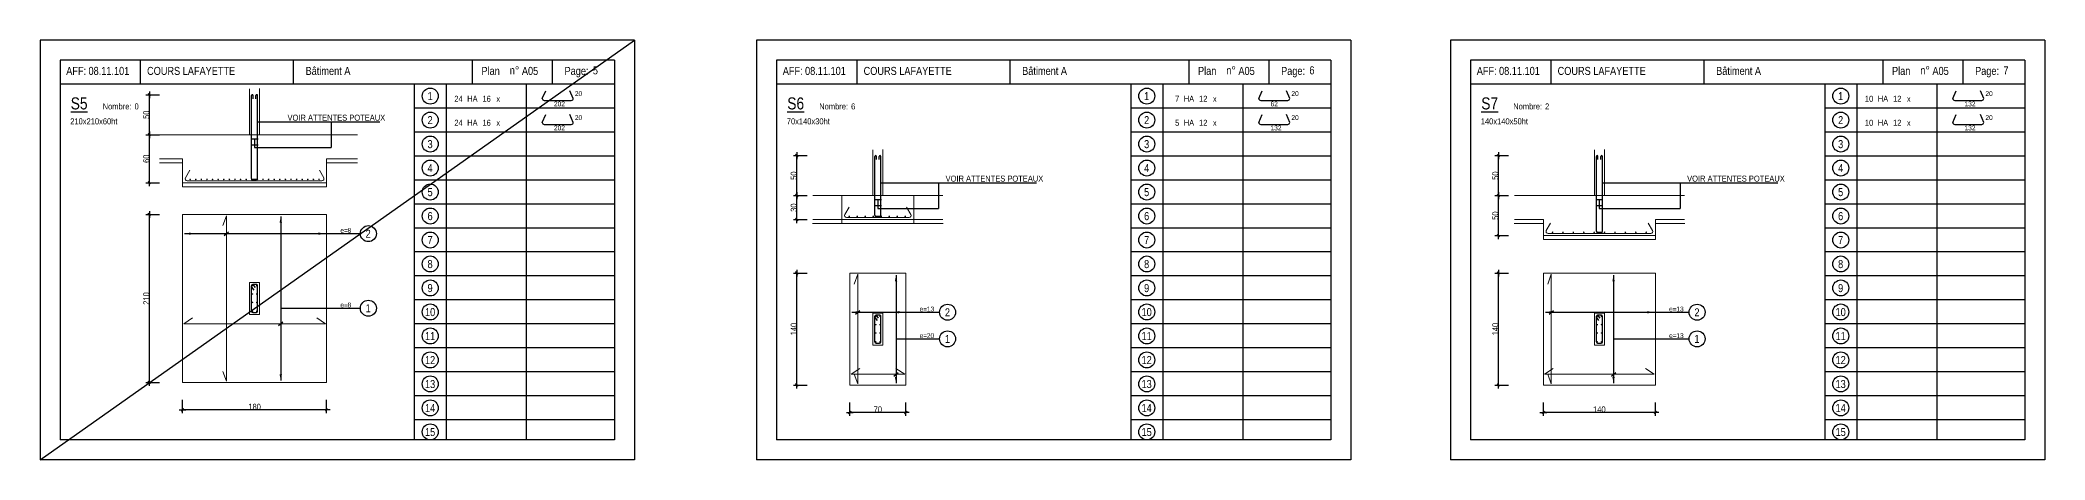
# Model space of a CAD drawing. Header units: metres. Extents: x -9927 to 45032, y -190416 to 12166.
# Drawn here: x 7234 to 12244, y -8799 to -7749 of the extents above; entities that cross this region are included whole.
import ezdxf
from ezdxf.enums import TextEntityAlignment as Align

# ---------------------------------------------------------------- set-up
doc = ezdxf.new("R2010")
doc.units = ezdxf.units.M
doc.header["$PDMODE"] = 65
for name, color, linetype in [('01_cote_gen', 4, 'Continuous'), ('01_fenetres', 171, 'Continuous'), ('01_linteaux', 3, 'Continuous'), ('01_murs_coup', 5, 'Continuous'), ('01_sem', 42, 'Continuous'), ('01_texte', 230, 'Continuous'), ('AA_COTES', 2, 'Continuous')]:
    doc.layers.add(name, color=color, linetype=linetype)
doc.styles.add('STYLE2', font='ARIALN.TTF')
doc.dimstyles.new('JB25', dxfattribs={"dimscale": 0.1, "dimtxt": 150, "dimasz": 17, "dimexe": 0.1, "dimexo": 0.1, "dimgap": 0.09, "dimtad": 1, "dimdec": 1, "dimlfac": 0.5, "dimdsep": 46, "dimtxsty": 'STYLE2', "dimblk1": 'BOND_G', "dimblk2": 'BOND_D', "dimsah": 1, "dimcen": 1.5, "dimdle": 0.01, "dimse1": 1, "dimse2": 1, "dimclrd": 4, "dimclre": 2, "dimclrt": 5, "dimadec": 0, "dimazin": 0, "dimtfac": 2.333333, "dimtdec": 1, "dimtix": 1, "dimtmove": 2, "dimatfit": 3, "dimldrblk": 'BOND_G', "dimfxl": 1, "dimtolj": 1, "dimtzin": 0, "dimarcsym": 0})

# ---------------------------------------------------------------- blocks, each defined once
blk = doc.blocks.new('BOND_G')
at = {"layer": 'AA_COTES', "color": 0}
for p, q in [((5, 0), (-5, 0)), ((1.8, 1.8), (-1.8, -1.8)), ((0, -5), (0, 15))]:
    blk.add_line(p, q, dxfattribs=at)
blk = doc.blocks.new('BOND_D')
at = {"layer": 'AA_COTES', "color": 0}
for p, q in [((5, 0), (-5, 0)), ((-1.8, -1.8), (1.8, 1.8)), ((0, 5), (0, -15))]:
    blk.add_line(p, q, dxfattribs=at)
blk = doc.blocks.new('*D42')
at = {"layer": '01_cote_gen', "color": 4, "linetype": 'Continuous', "lineweight": -2, "transparency": 16777216}
blk.add_line((7506.9, -7983.7), (7506.9, -7887.1), dxfattribs=at)
at = {"layer": 'DEFPOINTS', "color": 0, "linetype": 'Continuous', "lineweight": 0, "transparency": 16777216}
for p in [(7506.9, -7885.4), (7551.5, -7885.4), (7530.5, -7985.4)]:
    blk.add_point(p, dxfattribs=at)
at = {"layer": '01_cote_gen', "color": 4, "linetype": 'Continuous', "lineweight": -2, "transparency": 16777216, "xscale": 1.7, "yscale": 1.7, "zscale": 1.7}
for name, p, rotation in [('BOND_D', (7506.9, -7885.4), 90), ('BOND_G', (7506.9, -7985.4), 270)]:
    blk.add_blockref(name, p, dxfattribs=dict(at, rotation=rotation))
at = {"layer": '01_cote_gen', "color": 5, "linetype": 'Continuous', "lineweight": 0, "transparency": 16777216, "insert": (7499.2, -7935.4), "char_height": 15, "attachment_point": 5, "rotation": 90, "style": 'STYLE2'}
blk.add_mtext('\\A1;50', dxfattribs=at)
blk = doc.blocks.new('*D43')
at = {"layer": '01_cote_gen', "color": 4, "linetype": 'Continuous', "lineweight": -2, "transparency": 16777216}
blk.add_line((7506.9, -8603.2), (7506.9, -8186.6), dxfattribs=at)
at = {"layer": 'DEFPOINTS', "color": 0, "linetype": 'Continuous', "lineweight": 0, "transparency": 16777216}
for p in [(7506.9, -8184.9), (7559.4, -8184.9), (7559.4, -8604.9)]:
    blk.add_point(p, dxfattribs=at)
at = {"layer": '01_cote_gen', "color": 4, "linetype": 'Continuous', "lineweight": -2, "transparency": 16777216, "xscale": 1.7, "yscale": 1.7, "zscale": 1.7}
for name, p, rotation in [('BOND_D', (7506.9, -8184.9), 90), ('BOND_G', (7506.9, -8604.9), 270)]:
    blk.add_blockref(name, p, dxfattribs=dict(at, rotation=rotation))
at = {"layer": '01_cote_gen', "color": 5, "linetype": 'Continuous', "lineweight": 0, "transparency": 16777216, "insert": (7499.2, -8394.9), "char_height": 15, "attachment_point": 5, "rotation": 90, "style": 'STYLE2'}
blk.add_mtext('\\A1;210', dxfattribs=at)
blk = doc.blocks.new('*D44')
at = {"layer": '01_cote_gen', "color": 4, "linetype": 'Continuous', "lineweight": -2, "transparency": 16777216}
blk.add_line((7948.2, -8673.6), (7591.6, -8673.6), dxfattribs=at)
at = {"layer": 'DEFPOINTS', "color": 0, "linetype": 'Continuous', "lineweight": 0, "transparency": 16777216}
for p in [(7589.9, -8604.9), (7949.9, -8604.9), (7589.9, -8673.6)]:
    blk.add_point(p, dxfattribs=at)
at = {"layer": '01_cote_gen', "color": 4, "linetype": 'Continuous', "lineweight": -2, "transparency": 16777216, "xscale": 1.7, "yscale": 1.7, "zscale": 1.7, "rotation": 180}
blk.add_blockref('BOND_D', (7589.9, -8673.6), dxfattribs=at)
at = {"layer": '01_cote_gen', "color": 4, "linetype": 'Continuous', "lineweight": -2, "transparency": 16777216, "xscale": 1.7, "yscale": 1.7, "zscale": 1.7}
blk.add_blockref('BOND_G', (7949.9, -8673.6), dxfattribs=at)
at = {"layer": '01_cote_gen', "color": 5, "linetype": 'Continuous', "lineweight": 0, "transparency": 16777216, "insert": (7769.9, -8665.9), "char_height": 15, "attachment_point": 5, "style": 'STYLE2'}
blk.add_mtext('\\A1;180', dxfattribs=at)
blk = doc.blocks.new('*D45')
at = {"layer": '01_cote_gen', "color": 4, "linetype": 'Continuous', "lineweight": -2, "transparency": 16777216}
blk.add_line((7506.9, -8103.7), (7506.9, -7987.1), dxfattribs=at)
at = {"layer": 'DEFPOINTS', "color": 0, "linetype": 'Continuous', "lineweight": 0, "transparency": 16777216}
for p in [(7506.9, -7985.4), (7541, -7985.4), (7541, -8105.4)]:
    blk.add_point(p, dxfattribs=at)
at = {"layer": '01_cote_gen', "color": 4, "linetype": 'Continuous', "lineweight": -2, "transparency": 16777216, "xscale": 1.7, "yscale": 1.7, "zscale": 1.7}
for name, p, rotation in [('BOND_D', (7506.9, -7985.4), 90), ('BOND_G', (7506.9, -8105.4), 270)]:
    blk.add_blockref(name, p, dxfattribs=dict(at, rotation=rotation))
at = {"layer": '01_cote_gen', "color": 5, "linetype": 'Continuous', "lineweight": 0, "transparency": 16777216, "insert": (7499.2, -8045.4), "char_height": 15, "attachment_point": 5, "rotation": 90, "style": 'STYLE2'}
blk.add_mtext('\\A1;60', dxfattribs=at)
blk = doc.blocks.new('*D46')
at = {"layer": '01_cote_gen', "color": 4, "linetype": 'Continuous', "lineweight": -2, "transparency": 16777216}
blk.add_line((9125, -8136), (9125, -8039.4), dxfattribs=at)
at = {"layer": 'DEFPOINTS', "color": 0, "linetype": 'Continuous', "lineweight": 0, "transparency": 16777216}
for p in [(9125, -8037.7), (9169.6, -8037.7), (9148.6, -8137.7)]:
    blk.add_point(p, dxfattribs=at)
at = {"layer": '01_cote_gen', "color": 4, "linetype": 'Continuous', "lineweight": -2, "transparency": 16777216, "xscale": 1.7, "yscale": 1.7, "zscale": 1.7}
for name, p, rotation in [('BOND_D', (9125, -8037.7), 90), ('BOND_G', (9125, -8137.7), 270)]:
    blk.add_blockref(name, p, dxfattribs=dict(at, rotation=rotation))
at = {"layer": '01_cote_gen', "color": 5, "linetype": 'Continuous', "lineweight": 0, "transparency": 16777216, "insert": (9117.3, -8087.7), "char_height": 15, "attachment_point": 5, "rotation": 90, "style": 'STYLE2'}
blk.add_mtext('\\A1;50', dxfattribs=at)
blk = doc.blocks.new('*D47')
at = {"layer": '01_cote_gen', "color": 4, "linetype": 'Continuous', "lineweight": -2, "transparency": 16777216}
blk.add_line((9125, -8609.7), (9125, -8333.1), dxfattribs=at)
at = {"layer": 'DEFPOINTS', "color": 0, "linetype": 'Continuous', "lineweight": 0, "transparency": 16777216}
for p in [(9125, -8331.4), (9177.5, -8331.4), (9177.5, -8611.4)]:
    blk.add_point(p, dxfattribs=at)
at = {"layer": '01_cote_gen', "color": 4, "linetype": 'Continuous', "lineweight": -2, "transparency": 16777216, "xscale": 1.7, "yscale": 1.7, "zscale": 1.7}
for name, p, rotation in [('BOND_D', (9125, -8331.4), 90), ('BOND_G', (9125, -8611.4), 270)]:
    blk.add_blockref(name, p, dxfattribs=dict(at, rotation=rotation))
at = {"layer": '01_cote_gen', "color": 5, "linetype": 'Continuous', "lineweight": 0, "transparency": 16777216, "insert": (9117.3, -8471.4), "char_height": 15, "attachment_point": 5, "rotation": 90, "style": 'STYLE2'}
blk.add_mtext('\\A1;140', dxfattribs=at)
blk = doc.blocks.new('*D48')
at = {"layer": '01_cote_gen', "color": 4, "linetype": 'Continuous', "lineweight": -2, "transparency": 16777216}
blk.add_line((9395.7, -8680.1), (9259.1, -8680.1), dxfattribs=at)
at = {"layer": 'DEFPOINTS', "color": 0, "linetype": 'Continuous', "lineweight": 0, "transparency": 16777216}
for p in [(9257.4, -8611.4), (9397.4, -8611.4), (9257.4, -8680.1)]:
    blk.add_point(p, dxfattribs=at)
at = {"layer": '01_cote_gen', "color": 4, "linetype": 'Continuous', "lineweight": -2, "transparency": 16777216, "xscale": 1.7, "yscale": 1.7, "zscale": 1.7, "rotation": 180}
blk.add_blockref('BOND_D', (9257.4, -8680.1), dxfattribs=at)
at = {"layer": '01_cote_gen', "color": 4, "linetype": 'Continuous', "lineweight": -2, "transparency": 16777216, "xscale": 1.7, "yscale": 1.7, "zscale": 1.7}
blk.add_blockref('BOND_G', (9397.4, -8680.1), dxfattribs=at)
at = {"layer": '01_cote_gen', "color": 5, "linetype": 'Continuous', "lineweight": 0, "transparency": 16777216, "insert": (9327.4, -8672.4), "char_height": 15, "attachment_point": 5, "style": 'STYLE2'}
blk.add_mtext('\\A1;70', dxfattribs=at)
blk = doc.blocks.new('*D49')
at = {"layer": '01_cote_gen', "color": 4, "linetype": 'Continuous', "lineweight": -2, "transparency": 16777216}
blk.add_line((9125, -8196), (9125, -8139.4), dxfattribs=at)
at = {"layer": 'DEFPOINTS', "color": 0, "linetype": 'Continuous', "lineweight": 0, "transparency": 16777216}
for p in [(9125, -8137.7), (9159.2, -8137.7), (9159.2, -8197.7)]:
    blk.add_point(p, dxfattribs=at)
at = {"layer": '01_cote_gen', "color": 4, "linetype": 'Continuous', "lineweight": -2, "transparency": 16777216, "xscale": 1.7, "yscale": 1.7, "zscale": 1.7}
for name, p, rotation in [('BOND_D', (9125, -8137.7), 90), ('BOND_G', (9125, -8197.7), 270)]:
    blk.add_blockref(name, p, dxfattribs=dict(at, rotation=rotation))
at = {"layer": '01_cote_gen', "color": 5, "linetype": 'Continuous', "lineweight": 0, "transparency": 16777216, "insert": (9117.3, -8167.7), "char_height": 15, "attachment_point": 5, "rotation": 90, "style": 'STYLE2'}
blk.add_mtext('\\A1;30', dxfattribs=at)
blk = doc.blocks.new('*D50')
at = {"layer": '01_cote_gen', "color": 4, "linetype": 'Continuous', "lineweight": -2, "transparency": 16777216}
blk.add_line((10878, -8136), (10878, -8039.4), dxfattribs=at)
at = {"layer": 'DEFPOINTS', "color": 0, "linetype": 'Continuous', "lineweight": 0, "transparency": 16777216}
for p in [(10878, -8037.7), (10922.6, -8037.7), (10901.6, -8137.7)]:
    blk.add_point(p, dxfattribs=at)
at = {"layer": '01_cote_gen', "color": 4, "linetype": 'Continuous', "lineweight": -2, "transparency": 16777216, "xscale": 1.7, "yscale": 1.7, "zscale": 1.7}
for name, p, rotation in [('BOND_D', (10878, -8037.7), 90), ('BOND_G', (10878, -8137.7), 270)]:
    blk.add_blockref(name, p, dxfattribs=dict(at, rotation=rotation))
at = {"layer": '01_cote_gen', "color": 5, "linetype": 'Continuous', "lineweight": 0, "transparency": 16777216, "insert": (10870.3, -8087.7), "char_height": 15, "attachment_point": 5, "rotation": 90, "style": 'STYLE2'}
blk.add_mtext('\\A1;50', dxfattribs=at)
blk = doc.blocks.new('*D51')
at = {"layer": '01_cote_gen', "color": 4, "linetype": 'Continuous', "lineweight": -2, "transparency": 16777216}
blk.add_line((10878, -8609.7), (10878, -8333.1), dxfattribs=at)
at = {"layer": 'DEFPOINTS', "color": 0, "linetype": 'Continuous', "lineweight": 0, "transparency": 16777216}
for p in [(10878, -8331.4), (10930.5, -8331.4), (10930.5, -8611.4)]:
    blk.add_point(p, dxfattribs=at)
at = {"layer": '01_cote_gen', "color": 4, "linetype": 'Continuous', "lineweight": -2, "transparency": 16777216, "xscale": 1.7, "yscale": 1.7, "zscale": 1.7}
for name, p, rotation in [('BOND_D', (10878, -8331.4), 90), ('BOND_G', (10878, -8611.4), 270)]:
    blk.add_blockref(name, p, dxfattribs=dict(at, rotation=rotation))
at = {"layer": '01_cote_gen', "color": 5, "linetype": 'Continuous', "lineweight": 0, "transparency": 16777216, "insert": (10870.3, -8471.4), "char_height": 15, "attachment_point": 5, "rotation": 90, "style": 'STYLE2'}
blk.add_mtext('\\A1;140', dxfattribs=at)
blk = doc.blocks.new('*D52')
at = {"layer": '01_cote_gen', "color": 4, "linetype": 'Continuous', "lineweight": -2, "transparency": 16777216}
blk.add_line((11268.7, -8680.1), (10992.1, -8680.1), dxfattribs=at)
at = {"layer": 'DEFPOINTS', "color": 0, "linetype": 'Continuous', "lineweight": 0, "transparency": 16777216}
for p in [(10990.4, -8611.4), (11270.4, -8611.4), (10990.4, -8680.1)]:
    blk.add_point(p, dxfattribs=at)
at = {"layer": '01_cote_gen', "color": 4, "linetype": 'Continuous', "lineweight": -2, "transparency": 16777216, "xscale": 1.7, "yscale": 1.7, "zscale": 1.7, "rotation": 180}
blk.add_blockref('BOND_D', (10990.4, -8680.1), dxfattribs=at)
at = {"layer": '01_cote_gen', "color": 4, "linetype": 'Continuous', "lineweight": -2, "transparency": 16777216, "xscale": 1.7, "yscale": 1.7, "zscale": 1.7}
blk.add_blockref('BOND_G', (11270.4, -8680.1), dxfattribs=at)
at = {"layer": '01_cote_gen', "color": 5, "linetype": 'Continuous', "lineweight": 0, "transparency": 16777216, "insert": (11130.4, -8672.4), "char_height": 15, "attachment_point": 5, "style": 'STYLE2'}
blk.add_mtext('\\A1;140', dxfattribs=at)
blk = doc.blocks.new('*D53')
at = {"layer": '01_cote_gen', "color": 4, "linetype": 'Continuous', "lineweight": -2, "transparency": 16777216}
blk.add_line((10878, -8236), (10878, -8139.4), dxfattribs=at)
at = {"layer": 'DEFPOINTS', "color": 0, "linetype": 'Continuous', "lineweight": 0, "transparency": 16777216}
for p in [(10878, -8137.7), (10912.2, -8137.7), (10912.2, -8237.7)]:
    blk.add_point(p, dxfattribs=at)
at = {"layer": '01_cote_gen', "color": 4, "linetype": 'Continuous', "lineweight": -2, "transparency": 16777216, "xscale": 1.7, "yscale": 1.7, "zscale": 1.7}
for name, p, rotation in [('BOND_D', (10878, -8137.7), 90), ('BOND_G', (10878, -8237.7), 270)]:
    blk.add_blockref(name, p, dxfattribs=dict(at, rotation=rotation))
at = {"layer": '01_cote_gen', "color": 5, "linetype": 'Continuous', "lineweight": 0, "transparency": 16777216, "insert": (10870.3, -8187.7), "char_height": 15, "attachment_point": 5, "rotation": 90, "style": 'STYLE2'}
blk.add_mtext('\\A1;50', dxfattribs=at)

msp = doc.modelspace()

# ---------------------------------------------------------------- linework, layer by layer
at = {"layer": '01_fenetres', "ltscale": 30}
for p, q in [((7233.91, -8798.64), (8718.91, -7748.64)), ((8668.91, -7798.64), (7283.91, -7798.64)), ((7283.91, -7798.64), (7283.91, -8748.64)), ((7283.91, -7798.64), (7283.91, -8748.64)), ((7283.91, -7798.64), (7283.91, -8748.64)), ((7483.91, -7798.64), (7483.91, -7858.64)), ((7866.41, -7798.64), (7866.41, -7858.64)), ((8314.78, -7858.64), (8314.78, -7798.64)), ((8514.78, -7858.64), (8514.78, -7798.64)), ((8668.91, -7798.64), (8668.91, -8748.64)), ((10459.52, -7798.64), (9074.52, -7798.64)), ((9074.52, -7798.64), (9074.52, -8748.64)), ((9074.52, -7798.64), (9074.52, -8748.64)), ((9074.52, -7798.64), (9074.52, -8748.64)), ((9274.52, -7798.64), (9274.52, -7858.64)), ((9657.02, -7798.64), (9657.02, -7858.64)), ((10105.38, -7858.64), (10105.38, -7798.64)), ((10305.38, -7858.64), (10305.38, -7798.64)), ((10459.52, -7798.64), (10459.52, -8748.64)), ((12193.79, -7798.64), (10808.79, -7798.64)), ((10808.79, -7798.64), (10808.79, -8748.64)), ((10808.79, -7798.64), (10808.79, -8748.64)), ((10808.79, -7798.64), (10808.79, -8748.64)), ((11008.79, -7798.64), (11008.79, -7858.64)), ((11391.29, -7798.64), (11391.29, -7858.64)), ((11839.65, -7858.64), (11839.65, -7798.64)), ((12039.65, -7858.64), (12039.65, -7798.64)), ((12193.79, -7798.64), (12193.79, -8748.64)), ((8668.91, -7858.64), (7283.91, -7858.64)), ((10459.52, -7858.64), (9074.52, -7858.64)), ((12193.79, -7858.64), (10808.79, -7858.64)), ((8668.91, -8748.64), (7283.91, -8748.64)), ((10459.52, -8748.64), (9074.52, -8748.64)), ((12193.79, -8748.64), (10808.79, -8748.64))]:
    msp.add_line(p, q, dxfattribs=at)
at = {"layer": '01_linteaux', "linetype": 'Continuous'}
for p, q in [((8488.68, -7894.42), (8497.38, -7875.19)), ((8493.68, -7899.42), (8561.26, -7899.42)), ((8566.26, -7894.42), (8557.57, -7875.19)), ((10279.29, -7894.42), (10287.98, -7875.19)), ((10284.29, -7899.42), (10351.87, -7899.42)), ((10356.87, -7894.42), (10348.18, -7875.19)), ((12013.56, -7894.42), (12022.26, -7875.19)), ((12018.56, -7899.42), (12086.14, -7899.42)), ((12091.14, -7894.42), (12082.45, -7875.19)), ((8488.68, -7954.42), (8497.38, -7935.19)), ((8493.68, -7959.42), (8561.26, -7959.42)), ((8566.26, -7954.42), (8557.57, -7935.19)), ((10279.29, -7954.42), (10287.98, -7935.19)), ((10284.29, -7959.42), (10351.87, -7959.42)), ((10356.87, -7954.42), (10348.18, -7935.19)), ((12013.56, -7954.42), (12022.26, -7935.19)), ((12018.56, -7959.42), (12086.14, -7959.42)), ((12091.14, -7954.42), (12082.45, -7935.19))]:
    msp.add_line(p, q, dxfattribs=at)
for centre, start, end in [((8493.68, -7894.42), 180, 270), ((8561.26, -7894.42), 270, 0), ((10284.29, -7894.42), 180, 270), ((10351.87, -7894.42), 270, 0), ((12018.56, -7894.42), 180, 270), ((12086.14, -7894.42), 270, 0), ((8493.68, -7954.42), 180, 270), ((8561.26, -7954.42), 270, 0), ((10284.29, -7954.42), 180, 270), ((10351.87, -7954.42), 270, 0), ((12018.56, -7954.42), 180, 270), ((12086.14, -7954.42), 270, 0)]:
    msp.add_arc(centre, 5, start, end, dxfattribs=at)
at = {"layer": '01_murs_coup', "linetype": 'Continuous', "lineweight": 0}
for p, q in [((7597.24, -8092.77), (7608.1, -8073.96)), ((7601.57, -8100.27), (7938.25, -8100.27)), ((7942.58, -8092.77), (7931.73, -8073.96)), ((7699.54, -8187.89), (7690.86, -8212.53)), ((7699.54, -8187.89), (7699.54, -8601.89)), ((9244.76, -8185.09), (9255.61, -8166.28)), ((9249.09, -8192.59), (9405.76, -8192.59)), ((9410.09, -8185.09), (9399.24, -8166.28)), ((10997.76, -8225.09), (11008.62, -8206.28)), ((11263.1, -8225.09), (11252.24, -8206.28)), ((11002.09, -8232.59), (11258.77, -8232.59)), ((9277.05, -8334.44), (9268.37, -8359.08)), ((9277.05, -8334.44), (9277.05, -8608.44)), ((11010.05, -8334.44), (11001.38, -8359.08)), ((11010.05, -8334.44), (11010.05, -8608.44)), ((7592.91, -8458.02), (7614.61, -8443.51)), ((7592.91, -8458.02), (7946.91, -8458.02)), ((7946.91, -8458.02), (7925.21, -8443.51)), ((7699.54, -8601.89), (7690.86, -8577.25)), ((9260.43, -8584.57), (9282.13, -8570.06)), ((9260.43, -8584.57), (9394.43, -8584.57)), ((9277.05, -8608.44), (9268.37, -8583.8)), ((9394.43, -8584.57), (9372.73, -8570.06)), ((10993.43, -8584.57), (11015.13, -8570.06)), ((10993.43, -8584.57), (11267.43, -8584.57)), ((11010.05, -8608.44), (11001.38, -8583.8)), ((11267.43, -8584.57), (11245.73, -8570.06))]:
    msp.add_line(p, q, dxfattribs=at)
for centre, start, end in [((7601.57, -8095.27), 150, 270), ((7938.25, -8095.27), 270, 30), ((9249.09, -8187.59), 150, 270), ((9405.76, -8187.59), 270, 30), ((11002.09, -8227.59), 150, 270), ((11258.77, -8227.59), 270, 30)]:
    msp.add_arc(centre, 5, start, end, dxfattribs=at)
at = {"layer": '01_sem', "color": 2, "lineweight": 0, "ltscale": 7}
for p, q in [((7757.42, -7985.36), (7757.42, -7870.8)), ((7782.42, -7985.36), (7782.42, -7870.12)), ((7589.91, -7985.36), (7532.37, -7985.36)), ((7589.91, -7985.36), (7949.91, -7985.36)), ((7949.91, -7985.36), (8027.45, -7985.36)), ((7589.91, -8045.36), (7532.37, -8045.36)), ((7589.91, -8055.36), (7532.37, -8055.36)), ((7589.91, -8105.36), (7589.91, -8045.36)), ((7949.91, -8105.36), (7949.91, -8045.36)), ((7949.91, -8045.36), (8027.45, -8045.36)), ((7949.91, -8055.36), (8027.45, -8055.36)), ((9314.93, -8137.68), (9314.93, -8023.12)), ((9339.93, -8137.68), (9339.93, -8022.44)), ((11117.93, -8137.68), (11117.93, -8023.12)), ((11142.93, -8137.68), (11142.93, -8022.44)), ((7589.91, -8105.36), (7949.91, -8105.36)), ((7589.91, -8105.36), (7589.91, -8115.36)), ((7589.91, -8115.36), (7949.91, -8115.36)), ((7949.91, -8105.36), (7949.91, -8115.36)), ((9237.43, -8137.68), (9164.94, -8137.68)), ((9237.43, -8197.68), (9237.43, -8137.68)), ((9237.43, -8137.68), (9417.43, -8137.68)), ((9417.43, -8197.68), (9417.43, -8137.68)), ((9417.43, -8137.68), (9489.91, -8137.68)), ((10990.43, -8137.68), (10917.95, -8137.68)), ((10990.43, -8137.68), (11270.43, -8137.68)), ((11270.43, -8137.68), (11342.91, -8137.68)), ((7589.91, -8184.89), (7589.91, -8604.89)), ((7949.91, -8184.89), (7589.91, -8184.89)), ((7949.91, -8184.89), (7949.91, -8604.89)), ((9237.43, -8207.68), (9164.25, -8207.68)), ((9237.43, -8197.59), (9164.94, -8197.59)), ((9237.43, -8197.68), (9417.43, -8197.68)), ((9237.43, -8197.68), (9237.43, -8207.68)), ((9237.43, -8207.68), (9417.43, -8207.68)), ((9417.43, -8197.59), (9489.91, -8197.59)), ((9417.43, -8197.68), (9417.43, -8207.68)), ((9417.43, -8207.68), (9490.6, -8207.68)), ((10990.43, -8207.68), (10917.25, -8207.68)), ((10990.43, -8197.59), (10917.95, -8197.59)), ((10990.43, -8237.68), (10990.43, -8197.59)), ((11270.43, -8237.68), (11270.43, -8197.59)), ((11270.43, -8197.59), (11342.91, -8197.59)), ((11270.43, -8207.68), (11343.6, -8207.68)), ((10990.43, -8237.68), (11270.43, -8237.68)), ((10990.43, -8237.68), (10990.43, -8247.68)), ((10990.43, -8247.68), (11270.43, -8247.68)), ((11270.43, -8237.68), (11270.43, -8247.68)), ((7757.42, -8434.91), (7757.42, -8354.88)), ((7782.42, -8354.88), (7757.42, -8354.88)), ((7782.42, -8434.91), (7782.42, -8354.88)), ((9257.43, -8331.44), (9257.43, -8611.44)), ((9397.43, -8331.44), (9257.43, -8331.44)), ((9397.43, -8331.44), (9397.43, -8611.44)), ((10990.43, -8331.44), (10990.43, -8611.44)), ((11270.43, -8331.44), (10990.43, -8331.44)), ((11270.43, -8331.44), (11270.43, -8611.44)), ((7757.42, -8434.91), (7782.42, -8434.91)), ((9314.93, -8511.46), (9314.93, -8431.43)), ((9339.93, -8431.43), (9314.93, -8431.43)), ((9339.93, -8511.46), (9339.93, -8431.43)), ((11117.93, -8511.46), (11117.93, -8431.43)), ((11142.93, -8431.43), (11117.93, -8431.43)), ((11142.93, -8511.46), (11142.93, -8431.43)), ((9314.93, -8511.46), (9339.93, -8511.46)), ((11117.93, -8511.46), (11142.93, -8511.46)), ((7949.91, -8604.89), (7589.91, -8604.89)), ((9397.43, -8611.44), (9257.43, -8611.44)), ((11270.43, -8611.44), (10990.43, -8611.44))]:
    msp.add_line(p, q, dxfattribs=at)
at = {"layer": '01_texte', "ltscale": 30}
for p, q in [((8718.91, -7748.64), (7233.91, -7748.64)), ((7233.91, -7748.64), (7233.91, -8798.64)), ((8718.91, -7748.64), (8718.91, -8798.64)), ((8718.91, -7748.64), (8718.91, -8798.64)), ((10509.52, -7748.64), (9024.52, -7748.64)), ((9024.52, -7748.64), (9024.52, -8798.64)), ((10509.52, -7748.64), (10509.52, -8798.64)), ((10509.52, -7748.64), (10509.52, -8798.64)), ((12243.79, -7748.64), (10758.79, -7748.64)), ((10758.79, -7748.64), (10758.79, -8798.64)), ((12243.79, -7748.64), (12243.79, -8798.64)), ((12243.79, -7748.64), (12243.79, -8798.64)), ((8168.91, -7858.64), (8168.91, -8748.64)), ((8248.91, -7858.64), (8248.91, -8748.64)), ((8448.91, -7858.64), (8448.91, -8748.64)), ((9959.52, -7858.64), (9959.52, -8748.64)), ((10039.52, -7858.64), (10039.52, -8748.64)), ((10239.52, -7858.64), (10239.52, -8748.64)), ((11693.79, -7858.64), (11693.79, -8748.64)), ((11773.79, -7858.64), (11773.79, -8748.64)), ((11973.79, -7858.64), (11973.79, -8748.64)), ((7762.42, -8094.59), (7762.42, -7887.36)), ((7766.42, -7895.36), (7766.42, -7887.36)), ((7773.41, -7895.36), (7773.41, -7887.36)), ((7777.41, -8093.99), (7777.41, -7887.36)), ((8668.91, -7918.64), (8168.91, -7918.64)), ((10459.52, -7918.64), (9959.52, -7918.64)), ((12193.79, -7918.64), (11693.79, -7918.64)), ((8668.91, -7978.64), (8168.91, -7978.64)), ((10459.52, -7978.64), (9959.52, -7978.64)), ((12193.79, -7978.64), (11693.79, -7978.64)), ((8668.91, -8038.64), (8168.91, -8038.64)), ((9319.93, -8186.91), (9319.93, -8039.68)), ((9323.93, -8047.68), (9323.93, -8039.68)), ((9330.92, -8047.68), (9330.92, -8039.68)), ((9334.92, -8186.32), (9334.92, -8039.68)), ((10459.52, -8038.64), (9959.52, -8038.64)), ((11122.93, -8226.91), (11122.93, -8039.68)), ((11126.93, -8047.68), (11126.93, -8039.68)), ((11133.92, -8047.68), (11133.92, -8039.68)), ((11137.92, -8226.32), (11137.92, -8039.68)), ((12193.79, -8038.64), (11693.79, -8038.64)), ((7762.41, -8096.99), (7774.41, -8096.99)), ((7777.42, -8097.59), (7765.42, -8097.59)), ((8668.91, -8098.64), (8168.91, -8098.64)), ((10459.52, -8098.64), (9959.52, -8098.64)), ((12193.79, -8098.64), (11693.79, -8098.64)), ((8668.91, -8158.64), (8168.91, -8158.64)), ((10459.52, -8158.64), (9959.52, -8158.64)), ((12193.79, -8158.64), (11693.79, -8158.64)), ((7835.32, -8189.89), (7835.32, -8599.89)), ((9319.92, -8189.32), (9331.92, -8189.32)), ((9334.93, -8189.91), (9322.93, -8189.91)), ((7594.91, -8232.77), (8034.18, -8232.77)), ((7694.21, -8237.16), (7704.87, -8228.39)), ((8668.91, -8218.64), (8168.91, -8218.64)), ((10459.52, -8218.64), (9959.52, -8218.64)), ((11122.92, -8229.32), (11134.92, -8229.32)), ((11137.93, -8229.91), (11125.93, -8229.91)), ((12193.79, -8218.64), (11693.79, -8218.64)), ((8668.91, -8278.64), (8168.91, -8278.64)), ((10459.52, -8278.64), (9959.52, -8278.64)), ((12193.79, -8278.64), (11693.79, -8278.64)), ((7762.42, -8426.91), (7762.42, -8362.88)), ((7762.42, -8366.31), (7767.94, -8373.72)), ((7774.42, -8359.88), (7765.42, -8359.88)), ((7765.42, -8359.88), (7770.94, -8367.3)), ((7777.42, -8426.91), (7777.42, -8362.88)), ((8668.91, -8338.64), (8168.91, -8338.64)), ((9372.84, -8336.44), (9372.84, -8606.44)), ((10459.52, -8338.64), (9959.52, -8338.64)), ((11165.84, -8336.44), (11165.84, -8606.44)), ((12193.79, -8338.64), (11693.79, -8338.64)), ((8668.91, -8398.64), (8168.91, -8398.64)), ((10459.52, -8398.64), (9959.52, -8398.64)), ((12193.79, -8398.64), (11693.79, -8398.64)), ((7765.42, -8429.91), (7774.42, -8429.91)), ((7829.99, -8462.4), (7840.66, -8453.63)), ((7835.32, -8419.28), (8034.18, -8419.28)), ((8668.91, -8458.64), (8168.91, -8458.64)), ((9262.43, -8429.32), (9481.69, -8429.32)), ((9271.72, -8433.7), (9282.38, -8424.93)), ((9319.93, -8503.46), (9319.93, -8439.43)), ((9319.93, -8442.86), (9325.45, -8450.27)), ((9331.93, -8436.43), (9322.93, -8436.43)), ((9322.93, -8436.43), (9328.45, -8443.85)), ((9334.93, -8503.46), (9334.93, -8439.43)), ((10459.52, -8458.64), (9959.52, -8458.64)), ((10995.43, -8429.32), (11354.69, -8429.32)), ((11004.72, -8433.7), (11015.39, -8424.93)), ((11122.93, -8503.46), (11122.93, -8439.43)), ((11122.93, -8442.86), (11128.46, -8450.27)), ((11134.93, -8436.43), (11125.93, -8436.43)), ((11125.93, -8436.43), (11131.46, -8443.85)), ((11137.93, -8503.46), (11137.93, -8439.43)), ((12193.79, -8458.64), (11693.79, -8458.64)), ((9322.93, -8506.46), (9331.93, -8506.46)), ((9372.84, -8495.83), (9481.69, -8495.83)), ((11125.93, -8506.46), (11134.93, -8506.46)), ((11165.84, -8495.83), (11354.69, -8495.83)), ((8668.91, -8518.64), (8168.91, -8518.64)), ((10459.52, -8518.64), (9959.52, -8518.64)), ((12193.79, -8518.64), (11693.79, -8518.64)), ((8668.91, -8578.64), (8168.91, -8578.64)), ((9367.5, -8588.95), (9378.17, -8580.18)), ((10459.52, -8578.64), (9959.52, -8578.64)), ((11160.51, -8588.95), (11171.17, -8580.18)), ((12193.79, -8578.64), (11693.79, -8578.64)), ((8668.91, -8638.64), (8168.91, -8638.64)), ((10459.52, -8638.64), (9959.52, -8638.64)), ((12193.79, -8638.64), (11693.79, -8638.64)), ((8668.91, -8698.64), (8168.91, -8698.64)), ((10459.52, -8698.64), (9959.52, -8698.64)), ((12193.79, -8698.64), (11693.79, -8698.64)), ((8718.91, -8798.64), (7233.91, -8798.64)), ((10509.52, -8798.64), (9024.52, -8798.64)), ((12243.79, -8798.64), (10758.79, -8798.64))]:
    msp.add_line(p, q, dxfattribs=at)
at = {"layer": '01_texte'}
for p, q in [((7777.41, -7953.03), (8082.77, -7953.03)), ((7961.43, -7953.03), (7961.43, -8017.55)), ((7760.78, -7995.36), (7778.78, -7995.36)), ((7760.78, -8010.36), (7778.78, -8010.36)), ((7769.78, -7995.36), (7769.78, -8017.55)), ((7769.78, -8017.55), (7961.43, -8017.55)), ((9334.92, -8105.35), (9723.46, -8105.35)), ((9478.94, -8105.35), (9478.94, -8169.87)), ((11137.92, -8105.35), (11576.46, -8105.35)), ((11331.94, -8105.35), (11331.94, -8169.87)), ((9318.29, -8147.68), (9336.29, -8147.68)), ((9318.29, -8162.68), (9336.29, -8162.68)), ((9327.29, -8147.68), (9327.29, -8169.87)), ((11121.29, -8147.68), (11139.29, -8147.68)), ((11121.29, -8162.68), (11139.29, -8162.68)), ((11130.29, -8147.68), (11130.29, -8169.87)), ((9327.29, -8169.87), (9478.94, -8169.87)), ((11130.29, -8169.87), (11331.94, -8169.87))]:
    msp.add_line(p, q, dxfattribs=at)
at = {"layer": '01_texte', "ltscale": 30, "const_width": 2, "flags": 128}
for points in [[(7609.91, -8097.04, -1), (7607.91, -8097.04, -1)], [(7623.91, -8097.04, -1), (7621.91, -8097.04, -1)], [(7637.91, -8097.04, -1), (7635.91, -8097.04, -1)], [(7651.91, -8097.04, -1), (7649.91, -8097.04, -1)], [(7665.91, -8097.04, -1), (7663.91, -8097.04, -1)], [(7679.91, -8097.04, -1), (7677.91, -8097.04, -1)], [(7693.91, -8097.04, -1), (7691.91, -8097.04, -1)], [(7707.91, -8097.04, -1), (7705.91, -8097.04, -1)], [(7721.91, -8097.04, -1), (7719.91, -8097.04, -1)], [(7735.91, -8097.04, -1), (7733.91, -8097.04, -1)], [(7749.91, -8097.04, -1), (7747.91, -8097.04, -1)], [(7763.91, -8097.04, -1), (7761.91, -8097.04, -1)], [(7775.91, -8097.04, 1), (7777.91, -8097.04, 1)], [(7789.91, -8097.04, 1), (7791.91, -8097.04, 1)], [(7803.91, -8097.04, 1), (7805.91, -8097.04, 1)], [(7817.91, -8097.04, 1), (7819.91, -8097.04, 1)], [(7831.91, -8097.04, 1), (7833.91, -8097.04, 1)], [(7845.91, -8097.04, 1), (7847.91, -8097.04, 1)], [(7859.91, -8097.04, 1), (7861.91, -8097.04, 1)], [(7873.91, -8097.04, 1), (7875.91, -8097.04, 1)], [(7887.91, -8097.04, 1), (7889.91, -8097.04, 1)], [(7901.91, -8097.04, 1), (7903.91, -8097.04, 1)], [(7915.91, -8097.04, 1), (7917.91, -8097.04, 1)], [(7929.91, -8097.04, 1), (7931.91, -8097.04, 1)], [(9254.92, -8189.36, 1), (9256.92, -8189.36, 1)], [(9274.92, -8189.36, 1), (9276.92, -8189.36, 1)], [(9294.92, -8189.36, 1), (9296.92, -8189.36, 1)], [(9314.92, -8189.36, 1), (9316.92, -8189.36, 1)], [(9334.92, -8189.36, 1), (9336.92, -8189.36, 1)], [(9354.92, -8189.36, 1), (9356.92, -8189.36, 1)], [(9374.92, -8189.36, 1), (9376.92, -8189.36, 1)], [(9394.92, -8189.36, 1), (9396.92, -8189.36, 1)], [(11014.43, -8229.36, -1), (11012.43, -8229.36, -1)], [(11040.43, -8229.36, -1), (11038.43, -8229.36, -1)], [(11066.43, -8229.36, -1), (11064.43, -8229.36, -1)], [(11092.43, -8229.36, -1), (11090.43, -8229.36, -1)], [(11118.43, -8229.36, -1), (11116.43, -8229.36, -1)], [(11142.43, -8229.36, 1), (11144.43, -8229.36, 1)], [(11168.43, -8229.36, 1), (11170.43, -8229.36, 1)], [(11194.43, -8229.36, 1), (11196.43, -8229.36, 1)], [(11220.43, -8229.36, 1), (11222.43, -8229.36, 1)], [(11246.43, -8229.36, 1), (11248.43, -8229.36, 1)], [(7763.61, -8362.74, 1), (7765.61, -8362.74, 1)], [(7776.22, -8362.74, -1), (7774.22, -8362.74, -1)], [(7763.61, -8383.74, 1), (7765.61, -8383.74, 1)], [(7763.61, -8404.74, 1), (7765.61, -8404.74, 1)], [(7776.22, -8383.74, -1), (7774.22, -8383.74, -1)], [(7776.22, -8404.74, -1), (7774.22, -8404.74, -1)], [(7763.61, -8426.98, 1), (7765.61, -8426.98, 1)], [(7776.22, -8426.98, -1), (7774.22, -8426.98, -1)], [(9321.12, -8439.28, 1), (9323.12, -8439.28, 1)], [(9321.12, -8460.28, 1), (9323.12, -8460.28, 1)], [(9333.74, -8439.28, -1), (9331.74, -8439.28, -1)], [(9333.74, -8460.28, -1), (9331.74, -8460.28, -1)], [(11124.12, -8439.28, 1), (11126.12, -8439.28, 1)], [(11124.12, -8460.28, 1), (11126.12, -8460.28, 1)], [(11136.74, -8439.28, -1), (11134.74, -8439.28, -1)], [(11136.74, -8460.28, -1), (11134.74, -8460.28, -1)], [(9321.12, -8481.28, 1), (9323.12, -8481.28, 1)], [(9321.12, -8503.53, 1), (9323.12, -8503.53, 1)], [(9333.74, -8481.28, -1), (9331.74, -8481.28, -1)], [(9333.74, -8503.53, -1), (9331.74, -8503.53, -1)], [(11124.12, -8481.28, 1), (11126.12, -8481.28, 1)], [(11124.12, -8503.53, 1), (11126.12, -8503.53, 1)], [(11136.74, -8481.28, -1), (11134.74, -8481.28, -1)], [(11136.74, -8503.53, -1), (11134.74, -8503.53, -1)]]:
    msp.add_lwpolyline(points, format="xyb", close=True, dxfattribs=at)
at = {"layer": '01_texte'}
for centre in [(8208.91, -7888.64), (9999.52, -7888.64), (11733.79, -7888.64), (8208.91, -7948.64), (9999.52, -7948.64), (11733.79, -7948.64), (8208.91, -8008.64), (9999.52, -8008.64), (11733.79, -8008.64), (8208.91, -8068.64), (9999.52, -8068.64), (11733.79, -8068.64), (8208.91, -8128.64), (9999.52, -8128.64), (11733.79, -8128.64), (8054.18, -8232.77), (8208.91, -8188.64), (9999.52, -8188.64), (11733.79, -8188.64), (8208.91, -8248.64), (9999.52, -8248.64), (11733.79, -8248.64), (8208.91, -8308.64), (9999.52, -8308.64), (11733.79, -8308.64), (8208.91, -8368.64), (9999.52, -8368.64), (11733.79, -8368.64), (8054.18, -8419.28), (8208.91, -8428.64), (9501.69, -8429.32), (9999.52, -8428.64), (11374.69, -8429.32), (11733.79, -8428.64), (8208.91, -8488.64), (9501.69, -8495.83), (9999.52, -8488.64), (11374.69, -8495.83), (11733.79, -8488.64), (8208.91, -8548.64), (9999.52, -8548.64), (11733.79, -8548.64), (8208.91, -8608.64), (9999.52, -8608.64), (11733.79, -8608.64), (8208.91, -8668.64), (9999.52, -8668.64), (11733.79, -8668.64), (8208.91, -8728.64), (9999.52, -8728.64), (11733.79, -8728.64)]:
    msp.add_circle(centre, 20, dxfattribs=at)
at = {"layer": '01_texte', "ltscale": 30}
for centre, radius, start, end in [((7764.42, -7887.36), 2, 0, 180), ((7775.41, -7887.36), 2, 0, 180), ((9321.93, -8039.68), 2, 0, 180), ((9332.92, -8039.68), 2, 0, 180), ((11124.93, -8039.68), 2, 0, 180), ((11135.92, -8039.68), 2, 0, 180), ((7765.42, -8094.59), 3, 180, 270), ((7774.41, -8093.99), 3, 270, 0), ((9322.93, -8186.91), 3, 180, 270), ((9331.92, -8186.32), 3, 270, 0), ((11125.93, -8226.91), 3, 180, 270), ((11134.92, -8226.32), 3, 270, 0), ((7765.42, -8362.88), 3, 90.00091, 180), ((7774.42, -8362.88), 3, 0, 90.00091), ((7765.42, -8426.91), 3, 180, 270), ((7774.42, -8426.91), 3, 270, 0), ((9322.93, -8439.43), 3, 90.00091, 180), ((9331.93, -8439.43), 3, 0, 90.00091), ((11125.93, -8439.43), 3, 90.00091, 180), ((11134.93, -8439.43), 3, 0, 90.00091), ((9322.93, -8503.46), 3, 180, 270), ((9331.93, -8503.46), 3, 270, 0), ((11125.93, -8503.46), 3, 180, 270), ((11134.93, -8503.46), 3, 270, 0)]:
    msp.add_arc(centre, radius, start, end, dxfattribs=at)
for points in [[(7835.32, -8189.89), (7832.38, -8205.25), (7835.32, -8205.25)], [(7835.32, -8189.89), (7838.27, -8205.25), (7835.32, -8205.25)], [(7594.91, -8232.77), (7610.28, -8229.82), (7610.28, -8232.77)], [(7594.91, -8232.77), (7610.28, -8235.72), (7610.28, -8232.77)], [(7944.91, -8232.77), (7929.55, -8229.82), (7929.55, -8232.77)], [(7944.91, -8232.77), (7929.55, -8235.72), (7929.55, -8232.77)], [(9372.84, -8336.44), (9369.89, -8351.8), (9372.84, -8351.8)], [(9372.84, -8336.44), (9375.78, -8351.8), (9372.84, -8351.8)], [(11165.84, -8336.44), (11162.89, -8351.8), (11165.84, -8351.8)], [(11165.84, -8336.44), (11168.79, -8351.8), (11165.84, -8351.8)], [(9262.43, -8429.32), (9277.79, -8426.37), (9277.79, -8429.32)], [(9262.43, -8429.32), (9277.79, -8432.27), (9277.79, -8429.32)], [(9392.43, -8429.32), (9377.06, -8426.37), (9377.06, -8429.32)], [(9392.43, -8429.32), (9377.06, -8432.27), (9377.06, -8429.32)], [(10995.43, -8429.32), (11010.79, -8426.37), (11010.79, -8429.32)], [(10995.43, -8429.32), (11010.79, -8432.27), (11010.79, -8429.32)], [(11265.43, -8429.32), (11250.07, -8426.37), (11250.07, -8429.32)], [(11265.43, -8429.32), (11250.07, -8432.27), (11250.07, -8429.32)], [(7835.32, -8599.89), (7832.38, -8584.53), (7835.32, -8584.53)], [(7835.32, -8599.89), (7838.27, -8584.53), (7835.32, -8584.53)], [(9372.84, -8606.44), (9369.89, -8591.08), (9372.84, -8591.08)], [(9372.84, -8606.44), (9375.78, -8591.08), (9372.84, -8591.08)], [(11165.84, -8606.44), (11162.89, -8591.08), (11165.84, -8591.08)], [(11165.84, -8606.44), (11168.79, -8591.08), (11165.84, -8591.08)]]:
    msp.add_solid(points, dxfattribs=at)

# ---------------------------------------------------------------- texts
at = {"layer": '01_texte', "style": 'STYLE2'}
for s, height, p in [('Bâtiment A', 20, (7897.35, -7835.79)), ('Plan', 20, (8336.82, -7835.79)), ('n%%D', 20, (8407.51, -7834.35)), ('5', 20, (8615.17, -7834.35)), ('Bâtiment A', 20, (9687.96, -7835.79)), ('Plan', 20, (10127.43, -7835.79)), ('n%%D', 20, (10198.11, -7834.35)), ('6', 20, (10405.78, -7834.35)), ('Bâtiment A', 20, (11422.23, -7835.79)), ('Plan', 20, (11861.7, -7835.79)), ('n%%D', 20, (11932.38, -7834.35)), ('7', 20, (12140.05, -7834.35)), ('AFF:', 20, (7299.2, -7835.79)), ('08.11.101', 20, (7354.87, -7835.79)), ('COURS LAFAYETTE', 20, (7501.25, -7835.79)), ('A05', 20, (8437.85, -7835.79)), ('Page:', 20, (8544.49, -7835.79)), ('AFF:', 20, (9089.81, -7835.79)), ('08.11.101', 20, (9145.48, -7835.79)), ('COURS LAFAYETTE', 20, (9291.86, -7835.79)), ('A05', 20, (10228.46, -7835.79)), ('Page:', 20, (10335.1, -7835.79)), ('AFF:', 20, (10824.08, -7835.79)), ('08.11.101', 20, (10879.75, -7835.79)), ('COURS LAFAYETTE', 20, (11026.13, -7835.79)), ('A05', 20, (11962.73, -7835.79)), ('Page:', 20, (12069.37, -7835.79)), ('%%US5', 30, (7310.49, -7922.03)), ('Nombre:', 15, (7390.3, -7922.03)), ('0', 15, (7469.92, -7922.03)), ('HA', 15, (8301.2, -7903.04)), ('16', 15, (8339.37, -7903.04)), ('202', 12, (8518.05, -7914.31)), ('20', 12, (8570.25, -7888.47)), ('%%US6', 30, (9101.09, -7922.03)), ('Nombre:', 15, (9180.9, -7922.03)), ('6', 15, (9260.53, -7922.03)), ('HA', 15, (10091.81, -7903.04)), ('12', 15, (10129.97, -7903.04)), ('62', 12, (10308.66, -7914.31)), ('20', 12, (10360.86, -7888.47)), ('%%US7', 30, (10835.36, -7922.03)), ('Nombre:', 15, (10915.18, -7922.03)), ('2', 15, (10994.8, -7922.03)), ('HA', 15, (11826.08, -7903.04)), ('12', 15, (11864.25, -7903.04)), ('132', 12, (12042.93, -7914.31)), ('20', 12, (12095.13, -7888.47)), ('210x210x60ht', 15, (7309.24, -7959.43)), ('VOIR ATTENTES POTEAUX', 15, (7852.21, -7950.25)), ('HA', 15, (8301.2, -7963.04)), ('16', 15, (8339.37, -7963.04)), ('202', 12, (8518.05, -7974.31)), ('20', 12, (8570.25, -7948.47)), ('70x140x30ht', 15, (9099.84, -7959.43)), ('HA', 15, (10091.81, -7963.04)), ('12', 15, (10129.97, -7963.04)), ('132', 12, (10308.66, -7974.31)), ('20', 12, (10360.86, -7948.47)), ('140x140x50ht', 15, (10834.11, -7959.43)), ('HA', 15, (11826.08, -7963.04)), ('12', 15, (11864.25, -7963.04)), ('132', 12, (12042.93, -7974.31)), ('20', 12, (12095.13, -7948.47)), ('VOIR ATTENTES POTEAUX', 15, (9496.67, -8102.57)), ('VOIR ATTENTES POTEAUX', 15, (11349.67, -8102.57)), ('e= ', 12, (7984.19, -8230.71)), ('8', 12, (8002.35, -8230.71)), ('e= ', 12, (7984.19, -8417.22)), ('8', 12, (8002.35, -8417.22)), ('13', 12, (9449.86, -8427.26)), ('13', 12, (11322.87, -8427.26)), ('e= ', 12, (9431.7, -8427.26)), ('e= ', 12, (11304.7, -8427.26)), ('e= ', 12, (9431.7, -8493.77)), ('20', 12, (9449.86, -8493.77)), ('e= ', 12, (11304.7, -8493.77)), ('13', 12, (11322.87, -8493.77))]:
    msp.add_text(s, height=height, dxfattribs=at).set_placement(p)
for s, p in [('1', (8208.5, -7888.87)), ('1', (9999.11, -7888.87)), ('1', (11733.38, -7888.87)), ('2', (8208.5, -7948.87)), ('2', (9999.11, -7948.87)), ('2', (11733.38, -7948.87)), ('3', (8208.5, -8008.87)), ('3', (9999.11, -8008.87)), ('3', (11733.38, -8008.87)), ('4', (8208.5, -8068.87)), ('4', (9999.11, -8068.87)), ('4', (11733.38, -8068.87)), ('5', (8208.5, -8128.87)), ('5', (9999.11, -8128.87)), ('5', (11733.38, -8128.87)), ('6', (8208.5, -8188.87)), ('6', (9999.11, -8188.87)), ('6', (11733.38, -8188.87)), ('2', (8053.77, -8233)), ('7', (8208.5, -8248.87)), ('7', (9999.11, -8248.87)), ('7', (11733.38, -8248.87)), ('8', (8208.5, -8308.87)), ('8', (9999.11, -8308.87)), ('8', (11733.38, -8308.87)), ('9', (8208.5, -8368.87)), ('9', (9999.11, -8368.87)), ('9', (11733.38, -8368.87)), ('1', (8053.77, -8419.51)), ('10', (8208.5, -8428.87)), ('2', (9501.28, -8429.55)), ('10', (9999.11, -8428.87)), ('2', (11374.29, -8429.55)), ('10', (11733.38, -8428.87)), ('11', (8208.5, -8488.87)), ('1', (9501.28, -8496.05)), ('11', (9999.11, -8488.87)), ('1', (11374.29, -8496.05)), ('11', (11733.38, -8488.87)), ('12', (8208.5, -8548.87)), ('12', (9999.11, -8548.87)), ('12', (11733.38, -8548.87)), ('13', (8208.5, -8608.87)), ('13', (9999.11, -8608.87)), ('13', (11733.38, -8608.87)), ('14', (8208.5, -8668.87)), ('14', (9999.11, -8668.87)), ('14', (11733.38, -8668.87)), ('15', (8208.5, -8728.87)), ('15', (9999.11, -8728.87)), ('15', (11733.38, -8728.87))]:
    msp.add_text(s, height=20, dxfattribs=at).set_placement(p, align=Align.MIDDLE_CENTER)
for s, p in [('24', (8290, -7903.04)), ('7', (10080.6, -7903.04)), ('10', (11814.88, -7903.04)), ('24', (8290, -7963.04)), ('5', (10080.6, -7963.04)), ('10', (11814.88, -7963.04))]:
    msp.add_text(s, height=15, dxfattribs=at).set_placement(p, align=Align.RIGHT)
for p in [(8378.78, -7903.04), (10169.39, -7903.04), (11903.66, -7903.04), (8378.78, -7963.04), (10169.39, -7963.04), (11903.66, -7963.04)]:
    msp.add_text('x', height=15, dxfattribs=at).set_placement(p, align=Align.CENTER)

# ---------------------------------------------------------------- dimensions: what is measured, and where the dimension line sits
at = {"layer": '01_cote_gen', "linetype": 'Continuous', "lineweight": 0}
for base, p1, p2, picture, middle in [((7506.87, -7885.36), (7530.52, -7985.36), (7551.47, -7885.36), '*D42', (7499.21, -7935.36)), ((7506.87, -7985.36), (7541.04, -8105.36), (7541.04, -7985.36), '*D45', (7499.21, -8045.36)), ((9124.98, -8037.68), (9148.63, -8137.68), (9169.59, -8037.68), '*D46', (9117.32, -8087.68)), ((10877.99, -8037.68), (10901.64, -8137.68), (10922.59, -8037.68), '*D50', (10870.32, -8087.68)), ((9124.98, -8137.68), (9159.16, -8197.68), (9159.16, -8137.68), '*D49', (9117.32, -8167.68)), ((10877.99, -8137.68), (10912.16, -8237.68), (10912.16, -8137.68), '*D53', (10870.32, -8187.68)), ((7506.87, -8184.89), (7559.35, -8604.89), (7559.35, -8184.89), '*D43', (7499.21, -8394.89)), ((9124.98, -8331.44), (9177.47, -8611.44), (9177.47, -8331.44), '*D47', (9117.32, -8471.44)), ((10877.99, -8331.44), (10930.47, -8611.44), (10930.47, -8331.44), '*D51', (10870.32, -8471.44))]:
    dim = msp.add_linear_dim(base=base, p1=p1, p2=p2, angle=90, dimstyle='JB25', dxfattribs=at)
    dim.commit()
    dim.dimension.update_dxf_attribs({"geometry": picture, "text_midpoint": middle})
for base, p1, p2, picture, middle in [((7589.91, -8673.55), (7949.91, -8604.89), (7589.91, -8604.89), '*D44', (7769.91, -8665.89)), ((9257.43, -8680.1), (9397.43, -8611.44), (9257.43, -8611.44), '*D48', (9327.43, -8672.44)), ((10990.43, -8680.1), (11270.43, -8611.44), (10990.43, -8611.44), '*D52', (11130.43, -8672.44))]:
    dim = msp.add_linear_dim(base=base, p1=p1, p2=p2, dimstyle='JB25', dxfattribs=at)
    dim.commit()
    dim.dimension.update_dxf_attribs({"geometry": picture, "text_midpoint": middle})

doc.saveas('drawing.dxf')
